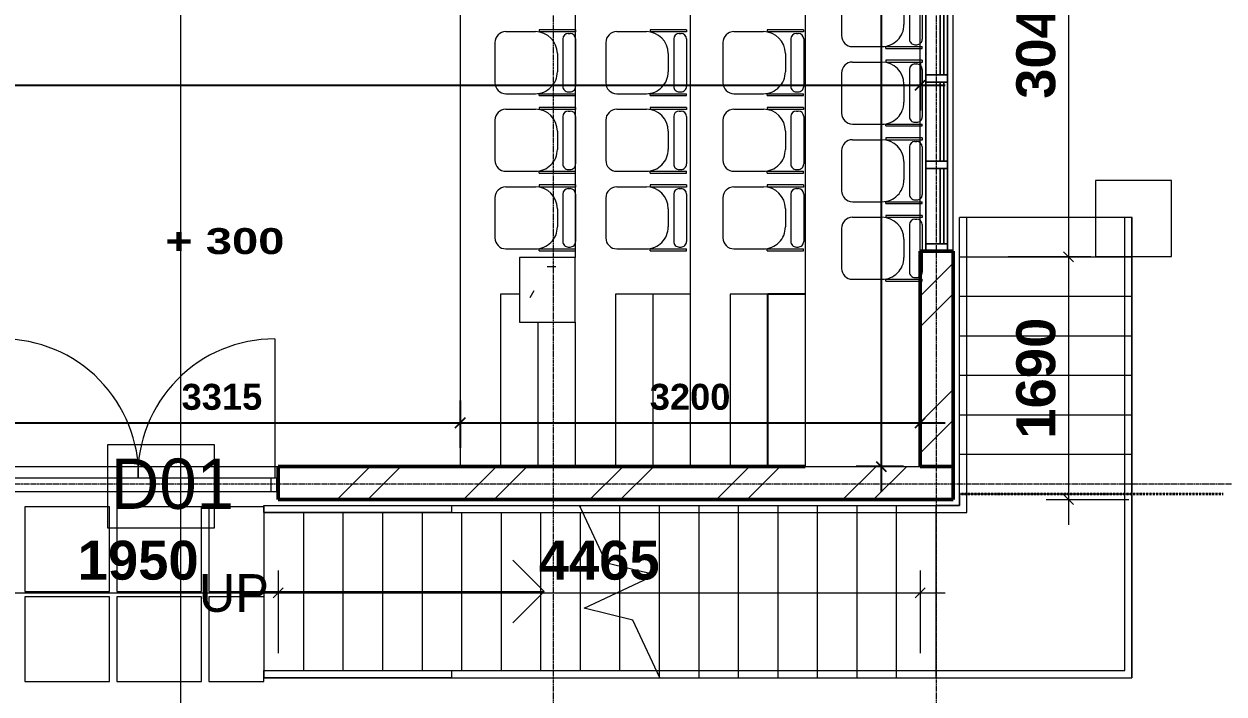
# Model space of a CAD drawing. Header units: inches. Extents: x 22 to 382261, y 22 to 371281.
# Drawn here: x 146299 to 154649, y 241722 to 246385 of the extents above; entities that cross this region are included whole.
import ezdxf

# ---------------------------------------------------------------- set-up
doc = ezdxf.new("R2010")
doc.units = ezdxf.units.IN
doc.header["$MEASUREMENT"] = 0
for name, pattern in [('Grid Line 1_2_', [22.225, 12.7, -3.175, 3.175, -3.175]), ('Overhead', [3.96875, 2.38125, -1.5875]), ('Overhead 1_16_', [2.579687, 1.5875, -0.992188])]:
    doc.linetypes.add(name, pattern=pattern)
for name, color, linetype, lineweight in [('A-ANNO-DIMS', 211, 'Continuous', 9), ('A-COLS', 52, 'Continuous', 9), ('A-DETL-GENF', 92, 'Continuous', 9), ('A-DOOR', 31, 'Continuous', 9), ('A-DOOR-IDEN', 31, 'Continuous', 9), ('A-FLOR', 192, 'Continuous', 9), ('A-FLOR-HRAL', 11, 'Continuous', 9), ('A-FLOR-OVHD', 1, 'Overhead 1_16_', 9), ('A-GLAZ-CURT', 52, 'Continuous', 9), ('A-GLAZ-CWMG', 51, 'Continuous', 9), ('A-WALL-PATT', 111, 'Continuous', 9), ('G-ANNO-DIMS', 111, 'Continuous', 9), ('G-ANNO-SYMB', 111, 'Continuous', 9), ('I-FURN', 30, 'Continuous', 9), ('I-WALL', 2, 'Continuous', 9), ('Q-CASE', 31, 'Continuous', 9), ('S-GRID', 1, 'Continuous', 9), ('S-STRS', 31, 'Continuous', 9), ('S-STRS-ANNO', 31, 'Continuous', 9), ('S-STRS-IDEN', 31, 'Continuous', 9), ('S-STRS-MBND', 31, 'Overhead', 9)]:
    doc.layers.add(name, color=color, linetype=linetype, lineweight=lineweight)
doc.styles.add('Arial_B_1', font='arialbd.ttf', dxfattribs={"height": 180.555556})
doc.styles.add('Arial_B_2', font='arialbd.ttf', dxfattribs={"height": 270.833333})
doc.styles.add('Arial_B_3', font='arialbd.ttf', dxfattribs={"width": 1.3, "height": 180.555556})
doc.styles.add('Century Gothic', font='GOTHIC.TTF', dxfattribs={"height": 255})
doc.styles.add('Tw Cen MT Condensed', font='TCCM____.TTF', dxfattribs={"height": 1.35})
doc.dimstyles.new('1', dxfattribs={"dimscale": 304.8, "dimtxt": 178.545395, "dimasz": 0.227865, "dimexe": 0.574147, "dimexo": 0.0625, "dimgap": 0.287073, "dimtad": 1, "dimdec": 0, "dimzin": 0, "dimdsep": 46, "dimtxsty": 'Arial_B_1', "dimblk1": 'OBLIQUE', "dimblk2": 'OBLIQUE', "dimsah": 1, "dimcen": 0.09, "dimdle": 0.574147, "dimazin": 0, "dimtfac": 1, "dimtdec": 4, "dimtix": 1, "dimtmove": 0, "dimatfit": 3, "dimfxl": 0.574147, "dimfxlon": 1, "dimtvp": 1, "dimtolj": 1, "dimtzin": 0, "dimarcsym": 2})
doc.dimstyles.new('2_2', dxfattribs={"dimscale": 304.8, "dimtxt": 267.818092, "dimasz": 0.227865, "dimexe": 1.377953, "dimexo": 0.0625, "dimgap": 0.287073, "dimtad": 1, "dimdec": 0, "dimzin": 0, "dimdsep": 46, "dimtxsty": 'Arial_B_2', "dimblk1": 'OBLIQUE', "dimblk2": 'OBLIQUE', "dimsah": 1, "dimcen": 0.09, "dimdle": 0.574147, "dimazin": 0, "dimtfac": 1, "dimtdec": 4, "dimtix": 1, "dimtmove": 0, "dimatfit": 3, "dimfxl": 0.574147, "dimfxlon": 1, "dimtvp": 1, "dimtolj": 1, "dimtzin": 0, "dimlwd": 18, "dimlwe": 18, "dimarcsym": 2})
pattern_1 = [(45, (133937.6, 247897.3), (-440.033, 440.033), []), (45, (133937.6, 248564), (-440.033, 440.033), [])]

# ---------------------------------------------------------------- blocks, each defined once
blk = doc.blocks.new('Doors_Door-sets_JELD-WEN_Interior_HP_FS12_FCore_Glass10_Double_1_0 - entrance 1200 2-893180-01-Ground floor DIMENSION PLAN')
at = {"layer": 'A-DETL-GENF'}
for p, q in [((-950.8, 1003.8), (-950.8, 34)), ((950.8, 1003.8), (950.8, 34)), ((-923, 34), (-965, 34)), ((-965, 34), (-965, -58)), ((923, 34), (-923, 34)), ((-923, -58), (-923, 34)), ((923, 34), (923, -58)), ((965, 34), (923, 34)), ((965, -58), (965, 34)), ((-965, -58), (-923, -58)), ((-923, -58), (923, -58)), ((923, -58), (965, -58))]:
    blk.add_line(p, q, dxfattribs=at)
for centre, start, end in [((-950.3, 50.5), 359.00826, 90.03005), ((950.3, 50.5), 89.96995, 180.99174)]:
    blk.add_arc(centre, 953.3, start, end, dxfattribs=at)
at = {"layer": 'A-DOOR'}
for p, q in [((-965, 34), (-975, 34)), ((-975, 34), (-975, -58)), ((975, 34), (965, 34)), ((975, -58), (975, 34)), ((-975, -58), (-965, -58)), ((965, -58), (975, -58))]:
    blk.add_line(p, q, dxfattribs=at)
blk = doc.blocks.new('System Panel - Glazed-442046-01-Ground floor DIMENSION PLAN')
at = {"layer": 'A-GLAZ-CURT'}
for p, q in [((-275, 49.5), (275, 49.5)), ((275, 49.5), (-275, 49.5)), ((-275, 24.5), (-275, 49.5)), ((-275, 49.5), (-275, 24.5)), ((-275, 24.5), (275, 24.5)), ((275, 24.5), (-275, 24.5)), ((275, 49.5), (275, 24.5)), ((275, 49.5), (275, 24.5))]:
    blk.add_line(p, q, dxfattribs=at)
blk = doc.blocks.new('System Panel - Glazed-442035-01-Ground floor DIMENSION PLAN')
at = {"layer": 'A-GLAZ-CURT'}
for p, q in [((-262.5, 49.5), (262.5, 49.5)), ((262.5, 49.5), (-262.5, 49.5)), ((-262.5, 24.5), (-262.5, 49.5)), ((-262.5, 49.5), (-262.5, 24.5)), ((-262.5, 24.5), (262.5, 24.5)), ((262.5, 24.5), (-262.5, 24.5)), ((262.5, 49.5), (262.5, 24.5)), ((262.5, 49.5), (262.5, 24.5))]:
    blk.add_line(p, q, dxfattribs=at)
blk = doc.blocks.new('System Panel - Glazed-V7-01-Ground floor DIMENSION PLAN')
at = {"layer": 'A-GLAZ-CURT'}
for p, q in [((-275, 49.5), (275, 49.5)), ((275, 49.5), (-275, 49.5)), ((-275, 24.5), (-275, 49.5)), ((-275, 49.5), (-275, 24.5)), ((-275, 24.5), (275, 24.5)), ((275, 24.5), (-275, 24.5)), ((275, 49.5), (275, 24.5)), ((275, 49.5), (275, 24.5))]:
    blk.add_line(p, q, dxfattribs=at)
blk = doc.blocks.new('System Panel - Glazed-V6-01-Ground floor DIMENSION PLAN')
at = {"layer": 'A-GLAZ-CURT'}
for p, q in [((-262.5, 49.5), (262.5, 49.5)), ((262.5, 49.5), (-262.5, 49.5)), ((-262.5, 24.5), (-262.5, 49.5)), ((-262.5, 49.5), (-262.5, 24.5)), ((-262.5, 24.5), (262.5, 24.5)), ((262.5, 24.5), (-262.5, 24.5)), ((262.5, 49.5), (262.5, 24.5)), ((262.5, 49.5), (262.5, 24.5))]:
    blk.add_line(p, q, dxfattribs=at)
blk = doc.blocks.new('Rectangular Mullion - 50 x 150mm-440584-01-Ground floor DIMENSION PLAN')
at = {"layer": 'A-GLAZ-CWMG'}
for p, q in [((18636.2, -2516.8), (18786.2, -2516.8)), ((18786.2, -2516.8), (18636.2, -2516.8)), ((18636.2, -3041.8), (18636.2, -2516.8)), ((18636.2, -2516.8), (18636.2, -3041.8)), ((18786.2, -2516.8), (18786.2, -3041.8)), ((18786.2, -2516.8), (18786.2, -3041.8)), ((18636.2, -3041.8), (18786.2, -3041.8)), ((18786.2, -3041.8), (18636.2, -3041.8))]:
    blk.add_line(p, q, dxfattribs=at)
blk = doc.blocks.new('Rectangular Mullion - 50 x 150mm-442039-01-Ground floor DIMENSION PLAN')
at = {"layer": 'A-GLAZ-CWMG'}
for p, q in [((0, 75), (-50, 75)), ((-50, 75), (-50, -24.5)), ((0, -75), (0, 75)), ((-50, -24.5), (-50, -49.5)), ((-50, -49.5), (-50, -75)), ((-50, -75), (0, -75))]:
    blk.add_line(p, q, dxfattribs=at)
blk = doc.blocks.new('Rectangular Mullion - 50 x 150mm-V9-01-Ground floor DIMENSION PLAN')
at = {"layer": 'A-GLAZ-CWMG'}
for p, q in [((25, 75), (-25, 75)), ((-25, 75), (-25, -24.5)), ((25, -24.5), (25, 75)), ((-25, -24.5), (-25, -49.5)), ((-25, -49.5), (-25, -75)), ((-25, -75), (25, -75)), ((25, -49.5), (25, -24.5)), ((25, -75), (25, -49.5))]:
    blk.add_line(p, q, dxfattribs=at)
blk = doc.blocks.new('Rectangular Mullion - 50 x 150mm-V10-01-Ground floor DIMENSION PLAN')
at = {"layer": 'A-GLAZ-CWMG'}
for p, q in [((25, 75), (-25, 75)), ((-25, 75), (-25, -24.5)), ((25, -24.5), (25, 75)), ((-25, -24.5), (-25, -49.5)), ((-25, -49.5), (-25, -75)), ((-25, -75), (25, -75)), ((25, -49.5), (25, -24.5)), ((25, -75), (25, -49.5))]:
    blk.add_line(p, q, dxfattribs=at)
blk = doc.blocks.new('Rectangular Mullion - 50 x 150mm-441106-01-Ground floor DIMENSION PLAN')
at = {"layer": 'A-GLAZ-CWMG'}
for p, q in [((18636.2, -716.8), (18735.7, -716.8)), ((18735.7, -716.8), (18636.2, -716.8)), ((18636.2, -1266.8), (18636.2, -716.8)), ((18636.2, -716.8), (18636.2, -1266.8)), ((18735.7, -716.8), (18760.7, -716.8)), ((18760.7, -716.8), (18735.7, -716.8)), ((18760.7, -716.8), (18786.2, -716.8)), ((18786.2, -716.8), (18760.7, -716.8)), ((18786.2, -716.8), (18786.2, -1266.8)), ((18786.2, -716.8), (18786.2, -1266.8)), ((18636.2, -1266.8), (18735.7, -1266.8)), ((18735.7, -1266.8), (18636.2, -1266.8)), ((18735.7, -1266.8), (18760.7, -1266.8)), ((18760.7, -1266.8), (18735.7, -1266.8)), ((18760.7, -1266.8), (18786.2, -1266.8)), ((18786.2, -1266.8), (18760.7, -1266.8))]:
    blk.add_line(p, q, dxfattribs=at)
blk = doc.blocks.new('Rectangular Mullion - 50 x 150mm-V11-01-Ground floor DIMENSION PLAN')
at = {"layer": 'A-GLAZ-CWMG'}
for p, q in [((18636.2, -2516.8), (18735.7, -2516.8)), ((18735.7, -2516.8), (18636.2, -2516.8)), ((18636.2, -3041.8), (18636.2, -2516.8)), ((18636.2, -2516.8), (18636.2, -3041.8)), ((18735.7, -2516.8), (18760.7, -2516.8)), ((18760.7, -2516.8), (18735.7, -2516.8)), ((18760.7, -2516.8), (18786.2, -2516.8)), ((18786.2, -2516.8), (18760.7, -2516.8)), ((18786.2, -2516.8), (18786.2, -3041.8)), ((18786.2, -2516.8), (18786.2, -3041.8)), ((18636.2, -3041.8), (18735.7, -3041.8)), ((18735.7, -3041.8), (18636.2, -3041.8)), ((18735.7, -3041.8), (18760.7, -3041.8)), ((18760.7, -3041.8), (18735.7, -3041.8)), ((18760.7, -3041.8), (18786.2, -3041.8)), ((18786.2, -3041.8), (18760.7, -3041.8))]:
    blk.add_line(p, q, dxfattribs=at)
blk = doc.blocks.new('Rectangular Mullion - 50 x 150mm-441107-01-Ground floor DIMENSION PLAN')
at = {"layer": 'A-GLAZ-CWMG'}
for p, q in [((18636.2, -716.8), (18735.7, -716.8)), ((18735.7, -716.8), (18636.2, -716.8)), ((18636.2, -716.8), (18636.2, -1266.8)), ((18636.2, -1266.8), (18636.2, -716.8)), ((18735.7, -716.8), (18760.7, -716.8)), ((18760.7, -716.8), (18735.7, -716.8)), ((18760.7, -716.8), (18786.2, -716.8)), ((18786.2, -716.8), (18760.7, -716.8)), ((18786.2, -1266.8), (18786.2, -716.8)), ((18786.2, -1266.8), (18786.2, -716.8)), ((18636.2, -1266.8), (18735.7, -1266.8)), ((18735.7, -1266.8), (18636.2, -1266.8)), ((18735.7, -1266.8), (18760.7, -1266.8)), ((18760.7, -1266.8), (18735.7, -1266.8)), ((18760.7, -1266.8), (18786.2, -1266.8)), ((18786.2, -1266.8), (18760.7, -1266.8))]:
    blk.add_line(p, q, dxfattribs=at)
blk = doc.blocks.new('Rectangular Mullion - 50 x 150mm-V12-01-Ground floor DIMENSION PLAN')
at = {"layer": 'A-GLAZ-CWMG'}
for p, q in [((18636.2, -2516.8), (18735.7, -2516.8)), ((18735.7, -2516.8), (18636.2, -2516.8)), ((18636.2, -2516.8), (18636.2, -3041.8)), ((18636.2, -3041.8), (18636.2, -2516.8)), ((18735.7, -2516.8), (18760.7, -2516.8)), ((18760.7, -2516.8), (18735.7, -2516.8)), ((18760.7, -2516.8), (18786.2, -2516.8)), ((18786.2, -2516.8), (18760.7, -2516.8)), ((18786.2, -3041.8), (18786.2, -2516.8)), ((18786.2, -3041.8), (18786.2, -2516.8)), ((18636.2, -3041.8), (18735.7, -3041.8)), ((18735.7, -3041.8), (18636.2, -3041.8)), ((18735.7, -3041.8), (18760.7, -3041.8)), ((18760.7, -3041.8), (18735.7, -3041.8)), ((18760.7, -3041.8), (18786.2, -3041.8)), ((18786.2, -3041.8), (18760.7, -3041.8))]:
    blk.add_line(p, q, dxfattribs=at)
blk = doc.blocks.new('Rectangular Mullion - 50 x 150mm-442058-01-Ground floor DIMENSION PLAN')
at = {"layer": 'A-GLAZ-CWMG'}
for p, q in [((-50, -75), (-50, 75)), ((-50, 75), (0, 75)), ((0, 75), (0, -75)), ((0, -75), (-50, -75))]:
    blk.add_line(p, q, dxfattribs=at)
blk = doc.blocks.new('Rectangular Mullion - 50 x 150mm-441108-01-Ground floor DIMENSION PLAN')
at = {"layer": 'A-GLAZ-CWMG'}
for p, q in [((18636.2, -716.8), (18786.2, -716.8)), ((18786.2, -716.8), (18636.2, -716.8)), ((18636.2, -1266.8), (18636.2, -716.8)), ((18636.2, -716.8), (18636.2, -1266.8)), ((18786.2, -716.8), (18786.2, -1266.8)), ((18786.2, -716.8), (18786.2, -1266.8)), ((18636.2, -1266.8), (18786.2, -1266.8)), ((18786.2, -1266.8), (18636.2, -1266.8))]:
    blk.add_line(p, q, dxfattribs=at)
blk = doc.blocks.new('Rectangular Mullion - 50 x 150mm-442052-01-Ground floor DIMENSION PLAN')
at = {"layer": 'A-GLAZ-CWMG'}
for p, q in [((-25, -75), (-25, 75)), ((-25, 75), (25, 75)), ((25, 75), (25, -75)), ((25, -75), (-25, -75))]:
    blk.add_line(p, q, dxfattribs=at)
blk = doc.blocks.new('Chair - Auditorium_0001 - Copy - Chair - Auditorium_0001 - Copy-940491-01-Ground floor DIMENSION PLAN')
at = {"layer": 'I-FURN'}
for p, q in [((-67.9, 64.1), (-53, 64.1)), ((-67.9, 64.1), (-67.9, -189.9)), ((-53, 64.1), (-53, -189.9)), ((-42.5, 13.2), (-42.5, 26.2)), ((-4.4, 64.3), (179.5, 64.3)), ((179.5, 64.3), (325.8, 64.3)), ((363.9, 13.2), (363.9, 26.2)), ((389.3, 64.1), (376.6, 64.1)), ((376.6, 49), (376.6, 64.1)), ((376.6, -189.9), (376.6, 49)), ((389.3, 49), (389.3, 64.1)), ((389.3, -189.9), (389.3, 49)), ((-4.4, -24.9), (325.8, -24.9)), ((97.2, -62.9), (224.2, -62.9)), ((-67.9, -189.9), (-53, -189.9)), ((-55.2, -421.3), (-55.2, -215.3)), ((389.3, -189.9), (376.6, -189.9)), ((376.6, -421.3), (376.6, -215.3)), ((21, -497.5), (300.4, -497.5))]:
    blk.add_line(p, q, dxfattribs=at)
for centre, radius, start, end in [((-4.4, 26.2), 38.1, 90, 180), ((-4.4, 13.2), 38.1, 180, 270), ((325.8, 26.2), 38.1, 37.96253, 90), ((325.8, 13.2), 38.1, 270, 0), ((325.8, 26.2), 38.1, 360, 37.96253), ((97.2, -215.3), 152.4, 90, 180), ((224.2, -215.3), 152.4, 360, 90), ((21, -421.3), 76.2, 180, 270), ((300.4, -421.3), 76.2, 270, 0)]:
    blk.add_arc(centre, radius, start, end, dxfattribs=at)
blk = doc.blocks.new('Chair - Auditorium_0001 - Copy - Chair - Auditorium_0001 - Copy-V22-01-Ground floor DIMENSION PLAN')
at = {"layer": 'I-FURN'}
for p, q in [((-67.9, 64.1), (-53, 64.1)), ((-67.9, 64.1), (-67.9, -189.9)), ((-53, 64.1), (-53, -189.9)), ((-42.5, 13.2), (-42.5, 26.2)), ((-4.4, 64.3), (325.8, 64.3)), ((363.9, 13.2), (363.9, 26.2)), ((389.3, 64.1), (376.6, 64.1)), ((376.6, -189.9), (376.6, 64.1)), ((389.3, -189.9), (389.3, 64.1)), ((-4.4, -24.9), (325.8, -24.9)), ((97.2, -62.9), (224.2, -62.9)), ((-67.9, -189.9), (-53, -189.9)), ((-55.2, -421.3), (-55.2, -215.3)), ((389.3, -189.9), (376.6, -189.9)), ((376.6, -421.3), (376.6, -215.3)), ((21, -497.5), (300.4, -497.5))]:
    blk.add_line(p, q, dxfattribs=at)
for centre, radius, start, end in [((-4.4, 26.2), 38.1, 90, 180), ((-4.4, 13.2), 38.1, 180, 270), ((325.8, 26.2), 38.1, 360, 90), ((325.8, 13.2), 38.1, 270, 0), ((97.2, -215.3), 152.4, 90, 180), ((224.2, -215.3), 152.4, 360, 90), ((21, -421.3), 76.2, 180, 270), ((300.4, -421.3), 76.2, 270, 0)]:
    blk.add_arc(centre, radius, start, end, dxfattribs=at)
blk = doc.blocks.new('Casework 24 - Casework 23-690569-01-Ground floor DIMENSION PLAN')
at = {"layer": 'Q-CASE', "lineweight": 18}
for p, q in [((20346.2, -2600.7), (19816.2, -2600.7)), ((19816.2, -2600.7), (19816.2, -3130.7)), ((20346.2, -3130.7), (20346.2, -2600.7)), ((19816.2, -3130.7), (20346.2, -3130.7))]:
    blk.add_line(p, q, dxfattribs=at)
blk = doc.blocks.new('Top Rail Type - Top Rail_Internal_-909775-01-Ground floor DIMENSION PLAN')
at = {"layer": 'A-FLOR-HRAL'}
for p, q in [((14031.2, -6061.4), (14031.2, -6011.4)), ((14031.2, -6011.4), (15336.7, -6011.4)), ((15336.7, -6011.4), (15336.7, -6061.4)), ((15336.7, -6061.4), (14031.2, -6061.4))]:
    blk.add_line(p, q, dxfattribs=at)
blk = doc.blocks.new('Top Rail Type - Top Rail_Internal_-V164-01-Ground floor DIMENSION PLAN')
at = {"layer": 'A-FLOR-HRAL', "linetype": 'Overhead'}
for p, q in [((20020.8, -2856.8), (20070.8, -2856.8)), ((20020.8, -5056.8), (20020.8, -2856.8)), ((20070.8, -5056.8), (20070.8, -2856.8)), ((20020.8, -6011.4), (20020.8, -5056.8)), ((20070.8, -6061.4), (20070.8, -5056.8)), ((16762.5, -6011.4), (18706.2, -6011.4)), ((18706.2, -6011.4), (20020.8, -6011.4)), ((16785.8, -6061.4), (18706.2, -6061.4)), ((18706.2, -6061.4), (20070.8, -6061.4))]:
    blk.add_line(p, q, dxfattribs=at)
at = {"layer": 'A-FLOR-HRAL'}
for p, q in [((14031.2, -6011.4), (14031.2, -6061.4)), ((14031.2, -6011.4), (16762.5, -6011.4)), ((16785.8, -6061.4), (16762.5, -6011.4)), ((14031.2, -6061.4), (16785.8, -6061.4))]:
    blk.add_line(p, q, dxfattribs=at)
blk = doc.blocks.new('Top Rail Type - Top Rail_Internal_-909790-01-Ground floor DIMENSION PLAN')
at = {"layer": 'A-FLOR-HRAL'}
for p, q in [((14031.2, -4912.2), (14031.2, -4862.2)), ((14031.2, -4862.2), (15336.7, -4862.2)), ((15336.7, -4912.2), (14031.2, -4912.2)), ((15336.7, -4862.2), (15336.7, -4912.2))]:
    blk.add_line(p, q, dxfattribs=at)
blk = doc.blocks.new('Top Rail Type - Top Rail_Internal_-V165-01-Ground floor DIMENSION PLAN')
at = {"layer": 'A-FLOR-HRAL', "linetype": 'Overhead'}
for p, q in [((18871.6, -2856.8), (18921.6, -2856.8)), ((18871.6, -4781.8), (18871.6, -2856.8)), ((18921.6, -4781.8), (18921.6, -2856.8)), ((18871.6, -4862.2), (18871.6, -4781.8)), ((18921.6, -4912.2), (18921.6, -4781.8)), ((16226.6, -4862.2), (18706.2, -4862.2)), ((16249.9, -4912.2), (18706.2, -4912.2)), ((18706.2, -4862.2), (18871.6, -4862.2)), ((18706.2, -4912.2), (18921.6, -4912.2))]:
    blk.add_line(p, q, dxfattribs=at)
at = {"layer": 'A-FLOR-HRAL'}
for p, q in [((14031.2, -4862.2), (14031.2, -4912.2)), ((14031.2, -4862.2), (16226.6, -4862.2)), ((14031.2, -4912.2), (16249.9, -4912.2)), ((16249.9, -4912.2), (16226.6, -4862.2))]:
    blk.add_line(p, q, dxfattribs=at)
blk = doc.blocks.new('_Oblique')
at = {"color": 0, "linetype": 'ByBlock', "lineweight": -2}
blk.add_line((-0.5, -0.5), (0.5, 0.5), dxfattribs=at)
blk = doc.blocks.new('*D4530')
at = {"layer": 'A-ANNO-DIMS', "color": 0, "lineweight": 18, "transparency": 16777216}
for p, q in [((153566.6, 247980.5), (153566.6, 244590.5)), ((153410.7, 247805.5), (153986.6, 247805.5)), ((153722.6, 244765.5), (153146.6, 244765.5))]:
    blk.add_line(p, q, dxfattribs=at)
at = {"layer": 'Defpoints', "color": 0, "transparency": 16777216}
for p in [(153391.6, 247805.5), (153566.6, 244765.5), (153741.6, 244765.5)]:
    blk.add_point(p, dxfattribs=at)
at = {"layer": 'A-ANNO-DIMS', "color": 0, "lineweight": 18, "transparency": 16777216, "xscale": 69.45312499999999, "yscale": 69.45312499999999, "zscale": 69.45312499999999}
for p, rotation in [((153566.6, 247805.5), 90), ((153566.6, 244765.5), 270)]:
    blk.add_blockref('_Oblique', p, dxfattribs=dict(at, rotation=rotation))
at = {"layer": 'A-ANNO-DIMS', "color": 0, "lineweight": 18, "transparency": 16777216, "insert": (153340.9, 246285.5), "char_height": 270.83, "width": 979.449, "attachment_point": 5, "rotation": 90, "style": 'Arial_B_2'}
blk.add_mtext('\\A1;3040', dxfattribs=at)
blk = doc.blocks.new('*D4531')
at = {"layer": 'A-ANNO-DIMS', "color": 0, "lineweight": 18, "transparency": 16777216}
for p, q in [((153566.6, 244940.5), (153566.6, 242900.5)), ((153722.6, 244765.5), (153146.6, 244765.5)), ((153410.7, 243075.5), (153986.6, 243075.5))]:
    blk.add_line(p, q, dxfattribs=at)
at = {"layer": 'Defpoints', "color": 0, "transparency": 16777216}
for p in [(153741.6, 244765.5), (153391.6, 243075.5), (153566.6, 243075.5)]:
    blk.add_point(p, dxfattribs=at)
at = {"layer": 'A-ANNO-DIMS', "color": 0, "lineweight": 18, "transparency": 16777216, "xscale": 69.45312499999999, "yscale": 69.45312499999999, "zscale": 69.45312499999999}
for p, rotation in [((153566.6, 244765.5), 90), ((153566.6, 243075.5), 270)]:
    blk.add_blockref('_Oblique', p, dxfattribs=dict(at, rotation=rotation))
at = {"layer": 'A-ANNO-DIMS', "color": 0, "lineweight": 18, "transparency": 16777216, "insert": (153340.8, 243920.5), "char_height": 270.83, "width": 979.449, "attachment_point": 5, "rotation": 90, "style": 'Arial_B_2'}
blk.add_mtext('\\A1;1690', dxfattribs=at)
blk = doc.blocks.new('*D4539')
at = {"layer": 'A-ANNO-DIMS', "color": 0, "lineweight": 18, "transparency": 16777216}
for p, q in [((146118.8, 242581.9), (146118.8, 242005.9)), ((148068.8, 242581.9), (148068.8, 242005.9)), ((145943.8, 242425.9), (148243.8, 242425.9))]:
    blk.add_line(p, q, dxfattribs=at)
at = {"layer": 'Defpoints', "color": 0, "transparency": 16777216}
for p in [(146118.8, 242600.9), (148068.8, 242600.9), (148068.8, 242425.9)]:
    blk.add_point(p, dxfattribs=at)
at = {"layer": 'A-ANNO-DIMS', "color": 0, "lineweight": 18, "transparency": 16777216, "xscale": 69.45312499999999, "yscale": 69.45312499999999, "zscale": 69.45312499999999, "rotation": 180}
blk.add_blockref('_Oblique', (146118.8, 242425.9), dxfattribs=at)
at = {"layer": 'A-ANNO-DIMS', "color": 0, "lineweight": 18, "transparency": 16777216, "xscale": 69.45312499999999, "yscale": 69.45312499999999, "zscale": 69.45312499999999}
blk.add_blockref('_Oblique', (148068.8, 242425.9), dxfattribs=at)
at = {"layer": 'A-ANNO-DIMS', "color": 0, "lineweight": 18, "transparency": 16777216, "insert": (147093.8, 242651.8), "char_height": 270.83, "width": 979.449, "attachment_point": 5, "style": 'Arial_B_2'}
blk.add_mtext('\\A1;1950', dxfattribs=at)
blk = doc.blocks.new('*D4540')
at = {"layer": 'A-ANNO-DIMS', "color": 0, "lineweight": 18, "transparency": 16777216}
for p, q in [((148068.8, 242581.9), (148068.8, 242005.9)), ((152533.8, 242581.9), (152533.8, 242005.9)), ((147893.8, 242425.9), (152708.8, 242425.9))]:
    blk.add_line(p, q, dxfattribs=at)
at = {"layer": 'Defpoints', "color": 0, "transparency": 16777216}
for p in [(148068.8, 242600.9), (152533.8, 242600.9), (152533.8, 242425.9)]:
    blk.add_point(p, dxfattribs=at)
at = {"layer": 'A-ANNO-DIMS', "color": 0, "lineweight": 18, "transparency": 16777216, "xscale": 69.45312499999999, "yscale": 69.45312499999999, "zscale": 69.45312499999999, "rotation": 180}
blk.add_blockref('_Oblique', (148068.8, 242425.9), dxfattribs=at)
at = {"layer": 'A-ANNO-DIMS', "color": 0, "lineweight": 18, "transparency": 16777216, "xscale": 69.45312499999999, "yscale": 69.45312499999999, "zscale": 69.45312499999999}
blk.add_blockref('_Oblique', (152533.8, 242425.9), dxfattribs=at)
at = {"layer": 'A-ANNO-DIMS', "color": 0, "lineweight": 18, "transparency": 16777216, "insert": (150301.3, 242651.7), "char_height": 270.83, "width": 979.449, "attachment_point": 5, "style": 'Arial_B_2'}
blk.add_mtext('\\A1;4465', dxfattribs=at)
blk = doc.blocks.new('*D4550')
at = {"layer": 'A-ANNO-DIMS', "color": 0, "lineweight": -2, "transparency": 16777216}
for p, q in [((135618.8, 246114.6), (135618.8, 245783.7)), ((152533.8, 246114.6), (152533.8, 245783.7)), ((135443.8, 245958.7), (152708.8, 245958.7))]:
    blk.add_line(p, q, dxfattribs=at)
at = {"layer": 'Defpoints', "color": 0, "transparency": 16777216}
for p in [(135618.8, 246133.7), (152533.8, 246133.7), (152533.8, 245958.7)]:
    blk.add_point(p, dxfattribs=at)
at = {"layer": 'A-ANNO-DIMS', "color": 0, "lineweight": -2, "transparency": 16777216, "xscale": 69.45312499999999, "yscale": 69.45312499999999, "zscale": 69.45312499999999, "rotation": 180}
blk.add_blockref('_Oblique', (135618.8, 245958.7), dxfattribs=at)
at = {"layer": 'A-ANNO-DIMS', "color": 0, "lineweight": -2, "transparency": 16777216, "xscale": 69.45312499999999, "yscale": 69.45312499999999, "zscale": 69.45312499999999}
blk.add_blockref('_Oblique', (152533.8, 245958.7), dxfattribs=at)
at = {"layer": 'A-ANNO-DIMS', "color": 0, "transparency": 16777216, "insert": (144076.3, 246138.4), "char_height": 180.56, "width": 816.208, "attachment_point": 5, "style": 'Arial_B_1'}
blk.add_mtext('\\A1;16915', dxfattribs=at)
blk = doc.blocks.new('*D4596')
at = {"layer": 'A-ANNO-DIMS', "color": 0, "lineweight": -2, "transparency": 16777216}
for p, q in [((146018.8, 243765.7), (146018.8, 243434.7)), ((149333.8, 243765.7), (149333.8, 243434.7)), ((145843.8, 243609.7), (149508.8, 243609.7))]:
    blk.add_line(p, q, dxfattribs=at)
at = {"layer": 'Defpoints', "color": 0, "transparency": 16777216}
for p in [(146018.8, 243784.7), (149333.8, 243784.7), (149333.8, 243609.7)]:
    blk.add_point(p, dxfattribs=at)
at = {"layer": 'A-ANNO-DIMS', "color": 0, "lineweight": -2, "transparency": 16777216, "xscale": 69.45312499999999, "yscale": 69.45312499999999, "zscale": 69.45312499999999, "rotation": 180}
blk.add_blockref('_Oblique', (146018.8, 243609.7), dxfattribs=at)
at = {"layer": 'A-ANNO-DIMS', "color": 0, "lineweight": -2, "transparency": 16777216, "xscale": 69.45312499999999, "yscale": 69.45312499999999, "zscale": 69.45312499999999}
blk.add_blockref('_Oblique', (149333.8, 243609.7), dxfattribs=at)
at = {"layer": 'A-ANNO-DIMS', "color": 0, "transparency": 16777216, "insert": (147676.3, 243789.4), "char_height": 180.56, "width": 652.966, "attachment_point": 5, "style": 'Arial_B_1'}
blk.add_mtext('\\A1;3315', dxfattribs=at)
blk = doc.blocks.new('*D4597')
at = {"layer": 'A-ANNO-DIMS', "color": 0, "lineweight": -2, "transparency": 16777216}
for p, q in [((149333.8, 243765.7), (149333.8, 243434.7)), ((152533.8, 243765.7), (152533.8, 243434.7)), ((149158.8, 243609.7), (152708.8, 243609.7))]:
    blk.add_line(p, q, dxfattribs=at)
at = {"layer": 'Defpoints', "color": 0, "transparency": 16777216}
for p in [(149333.8, 243784.7), (152533.8, 243784.7), (152533.8, 243609.7)]:
    blk.add_point(p, dxfattribs=at)
at = {"layer": 'A-ANNO-DIMS', "color": 0, "lineweight": -2, "transparency": 16777216, "xscale": 69.45312499999999, "yscale": 69.45312499999999, "zscale": 69.45312499999999, "rotation": 180}
blk.add_blockref('_Oblique', (149333.8, 243609.7), dxfattribs=at)
at = {"layer": 'A-ANNO-DIMS', "color": 0, "lineweight": -2, "transparency": 16777216, "xscale": 69.45312499999999, "yscale": 69.45312499999999, "zscale": 69.45312499999999}
blk.add_blockref('_Oblique', (152533.8, 243609.7), dxfattribs=at)
at = {"layer": 'A-ANNO-DIMS', "color": 0, "transparency": 16777216, "insert": (150933.8, 243789.4), "char_height": 180.56, "width": 652.966, "attachment_point": 5, "style": 'Arial_B_1'}
blk.add_mtext('\\A1;3200', dxfattribs=at)
blk = doc.blocks.new('M_Door Tag1 - M_Door Tag 2-910938-01-Ground floor DIMENSION PLAN')
at = {"layer": 'A-DOOR-IDEN'}
for p, q in [((-1.206, 1.536), (3.019, 1.536)), ((-1.206, -1.791), (-1.206, 1.536)), ((3.019, 1.536), (3.019, -1.791)), ((3.019, -1.791), (-1.206, -1.791))]:
    blk.add_line(p, q, dxfattribs=at)
blk = doc.blocks.new('*D4649')
at = {"layer": 'A-ANNO-DIMS', "color": 0, "lineweight": -2, "transparency": 16777216}
for p, q in [((152263.5, 256525.5), (152263.5, 243130.5)), ((152419.5, 256350.5), (152088.5, 256350.5)), ((152419.5, 243305.5), (152088.5, 243305.5))]:
    blk.add_line(p, q, dxfattribs=at)
at = {"layer": 'Defpoints', "color": 0, "transparency": 16777216}
for p in [(152438.5, 256350.5), (152263.5, 243305.5), (152438.5, 243305.5)]:
    blk.add_point(p, dxfattribs=at)
at = {"layer": 'A-ANNO-DIMS', "color": 0, "lineweight": -2, "transparency": 16777216, "xscale": 69.45312499999999, "yscale": 69.45312499999999, "zscale": 69.45312499999999}
for p, rotation in [((152263.5, 256350.5), 90), ((152263.5, 243305.5), 270)]:
    blk.add_blockref('_Oblique', p, dxfattribs=dict(at, rotation=rotation))
at = {"layer": 'A-ANNO-DIMS', "color": 0, "transparency": 16777216, "insert": (152083.8, 249828), "char_height": 180.56, "width": 816.208, "attachment_point": 5, "rotation": 90, "style": 'Arial_B_1'}
blk.add_mtext('\\A1;13045', dxfattribs=at)

msp = doc.modelspace()

# ---------------------------------------------------------------- hatches: boundary and pattern name
at = {"layer": 'A-COLS'}
h = msp.add_hatch(dxfattribs=at)
h.set_pattern_fill('FP_12', color=256, style=0, pattern_type=2)
h.set_pattern_definition([(0, (133937.62, 247897.27), (1422.4, 355.6), [58.674, -1008.126, 58.674, -1008.126, -5689.6]), (0, (133937.62, 247897.27), (1422.4, 355.6), [-2133.6, 58.674, -2074.926, 58.674, -1008.126, -2489.2]), (0, (133937.62, 247897.27), (1422.4, 355.6), [-5334, 58.674, -652.526, 58.674, -1719.326]), (120, (134471.02, 248075.07), (-1019.159, 1054.0345), [58.674, -1008.126, 58.674, -1008.126, -5689.6]), (120, (134471.02, 248075.07), (-1019.159, 1054.0345), [-2133.6, 58.674, -2074.926, 58.674, -1008.126, -2489.2]), (120, (134471.02, 248075.07), (-1019.159, 1054.0345), [-5334, 58.674, -652.526, 58.674, -1719.326]), (240, (134648.82, 248786.27), (-403.241, -1409.6345), [58.674, -1008.126, 58.674, -1008.126, -5689.6]), (240, (134648.82, 248786.27), (-403.241, -1409.6345), [-2133.6, 58.674, -2074.926, 58.674, -1008.126, -2489.2]), (240, (134648.82, 248786.27), (-403.241, -1409.6345), [-5334, 58.674, -652.526, 58.674, -1719.326])])
h.paths.add_polyline_path([(149746.3, 244310.5), (150133.8, 244310.5), (150133.8, 244760.5), (149746.3, 244760.5)])
at = {"layer": 'A-WALL-PATT'}
h = msp.add_hatch(dxfattribs=at)
h.set_pattern_fill('FP_1', color=256, style=0, pattern_type=2)
h.set_pattern_definition(pattern_1)
h.paths.add_polyline_path([(152533.8, 243305.5), (152763.8, 243305.5), (152763.8, 244805.5), (152533.8, 244805.5)])
h.paths.add_polyline_path([(152533.8, 247805.5), (152763.8, 247805.5), (152763.8, 251855.5), (152533.8, 251855.5), (152533.8, 248416.8)])
h.paths.add_polyline_path([(152763.8, 254855.5), (152763.8, 256350.5), (152533.8, 256350.5), (152533.8, 254855.5)])
h = msp.add_hatch(dxfattribs=at)
h.set_pattern_fill('FP_1', color=256, style=0, pattern_type=2)
h.set_pattern_definition(pattern_1)
h.paths.add_polyline_path([(139862.7, 243075.5), (146118.8, 243075.5), (146118.8, 243305.5), (122518.8, 243305.5), (122518.8, 243075.5), (136167.8, 243075.5)])
h.paths.add_polyline_path([(152763.8, 243075.5), (152763.8, 243305.5), (148068.8, 243305.5), (148068.8, 243075.5), (152533.8, 243075.5)])

# ---------------------------------------------------------------- linework, layer by layer
at = {"layer": 'A-COLS', "lineweight": 18}
for p, q in [((149746.3, 244760.5), (149746.3, 244310.5)), ((150133.8, 244760.5), (149746.3, 244760.5)), ((150133.8, 244310.5), (150133.8, 244760.5)), ((149746.3, 244310.5), (150133.8, 244310.5))]:
    msp.add_line(p, q, dxfattribs=at)
at = {"layer": 'A-FLOR'}
for p, q in [((152533.8, 243305.5), (152533.8, 256580.5)), ((149333.8, 256350.5), (149333.8, 243305.5)), ((150933.8, 256350.5), (150933.8, 243305.5)), ((151733.8, 256350.5), (151733.8, 243305.5)), ((150133.8, 249605.5), (150133.8, 244760.5)), ((149746.3, 244505.5), (149613.8, 244505.5)), ((149613.8, 244505.5), (149613.8, 243305.5)), ((150933.8, 244505.5), (150413.8, 244505.5)), ((150413.8, 244505.5), (150413.8, 243305.5)), ((150673.8, 244505.5), (150673.8, 243305.5)), ((151473.8, 244505.5), (151213.8, 244505.5)), ((151213.8, 244505.5), (151213.8, 243305.5)), ((149873.8, 244310.5), (149873.8, 243305.5)), ((150133.8, 244310.5), (150133.8, 243305.5)), ((146118.8, 243305.5), (148068.8, 243305.5)), ((149333.8, 243305.5), (152533.8, 243305.5)), ((146894.9, 243025.5), (146304.9, 243025.5)), ((146304.9, 243025.5), (146304.9, 242435.5)), ((146894.9, 242435.5), (146894.9, 243025.5)), ((147534.9, 243025.5), (146944.9, 243025.5)), ((146944.9, 243025.5), (146944.9, 242435.5)), ((147534.9, 242435.5), (147534.9, 243025.5)), ((147968.8, 243025.5), (147584.9, 243025.5)), ((147584.9, 243025.5), (147584.9, 242435.5)), ((146304.9, 242435.5), (146894.9, 242435.5)), ((146894.9, 242398.3), (146304.9, 242398.3)), ((146304.9, 242398.3), (146304.9, 241808.3)), ((146894.9, 241808.3), (146894.9, 242398.3)), ((146944.9, 242435.5), (147534.9, 242435.5)), ((147534.9, 242398.3), (146944.9, 242398.3)), ((146944.9, 242398.3), (146944.9, 241808.3)), ((147534.9, 241808.3), (147534.9, 242398.3)), ((147584.9, 242435.5), (147968.8, 242435.5)), ((147968.8, 242398.3), (147584.9, 242398.3)), ((147584.9, 242398.3), (147584.9, 241808.3)), ((146304.9, 241808.3), (146894.9, 241808.3)), ((146944.9, 241808.3), (147534.9, 241808.3)), ((147584.9, 241808.3), (147968.8, 241808.3)), ((147968.8, 241808.3), (147968.8, 241835.5))]:
    msp.add_line(p, q, dxfattribs=at)
at = {"layer": 'A-FLOR', "lineweight": 25}
for p, q in [((151473.8, 243305.5), (151473.8, 244505.5)), ((151733.8, 244505.5), (151473.8, 244505.5)), ((151733.8, 243305.5), (151473.8, 243305.5))]:
    msp.add_line(p, q, dxfattribs=at)
at = {"layer": 'A-FLOR-OVHD', "lineweight": 35}
msp.add_line((152809.2, 243115.5), (154642.2, 243115.5), dxfattribs=at)
at = {"layer": 'I-WALL'}
msp.add_line((152763.8, 244805.5), (152763.8, 247805.5), dxfattribs=at)
at = {"layer": 'I-WALL', "lineweight": 50}
for p, q in [((152533.8, 244805.5), (152533.8, 243305.5)), ((152763.8, 244805.5), (152533.8, 244805.5)), ((152763.8, 244805.5), (152763.8, 243075.5)), ((148068.8, 243305.5), (151733.8, 243305.5)), ((148068.8, 243075.5), (148068.8, 243305.5)), ((152763.8, 243305.5), (152533.8, 243305.5)), ((148068.8, 243075.5), (152763.8, 243075.5))]:
    msp.add_line(p, q, dxfattribs=at)
at = {"layer": 'S-GRID', "linetype": 'Grid Line 1_2_'}
for p, q in [((149983.8, 238493.9), (149983.8, 262908)), ((152648.8, 238493.9), (152648.8, 262908)), ((120853.8, 243185.5), (159119.4, 243185.5))]:
    msp.add_line(p, q, dxfattribs=at)
at = {"layer": 'S-STRS'}
for p, q in [((147968.8, 243035.5), (148243.8, 243035.5)), ((147968.8, 242985.1), (147968.8, 241885.9)), ((148243.8, 243035.5), (148518.8, 243035.5)), ((148243.8, 242985.1), (148243.8, 241885.9)), ((148518.8, 243035.5), (148793.8, 243035.5)), ((148518.8, 242985.1), (148518.8, 241885.9)), ((148793.8, 243035.5), (149068.8, 243035.5)), ((148793.8, 242985.1), (148793.8, 241885.9)), ((149068.8, 243035.5), (149343.8, 243035.5)), ((149068.8, 242985.1), (149068.8, 241885.9)), ((149343.8, 243035.5), (149618.8, 243035.5)), ((149343.8, 242985.1), (149343.8, 241885.9)), ((149618.8, 243035.5), (149893.8, 243035.5)), ((149618.8, 242985.1), (149618.8, 241885.9)), ((149893.8, 243035.5), (150164, 243035.5)), ((149893.8, 242985.1), (149893.8, 241885.9)), ((150168.8, 242985.1), (150168.8, 241885.9)), ((150443.8, 242611.2), (150443.8, 242435.5)), ((150443.8, 242259.7), (150443.8, 241885.9)), ((147968.8, 241835.5), (148243.8, 241835.5)), ((148243.8, 241835.5), (148518.8, 241835.5)), ((148518.8, 241835.5), (148793.8, 241835.5)), ((148793.8, 241835.5), (149068.8, 241835.5)), ((149068.8, 241835.5), (149343.8, 241835.5)), ((149343.8, 241835.5), (149618.8, 241835.5)), ((149618.8, 241835.5), (149893.8, 241835.5)), ((149893.8, 241835.5), (150168.8, 241835.5)), ((150168.8, 241835.5), (150443.8, 241835.5)), ((150443.8, 241835.5), (150718.8, 241835.5)), ((150718.8, 241835.5), (150723.6, 241835.5))]:
    msp.add_line(p, q, dxfattribs=at)
at = {"layer": 'S-STRS', "linetype": 'Overhead'}
for p, q in [((147968.8, 242985.1), (147968.8, 241885.9)), ((148243.8, 242985.1), (148243.8, 241885.9)), ((148518.8, 242985.1), (148518.8, 241885.9)), ((148793.8, 242985.1), (148793.8, 241885.9)), ((149068.8, 242985.1), (149068.8, 241885.9)), ((149343.8, 242985.1), (149343.8, 241885.9)), ((149618.8, 242985.1), (149618.8, 241885.9)), ((149893.8, 242985.1), (149893.8, 241885.9)), ((150168.8, 242985.1), (150168.8, 241885.9)), ((150443.8, 242611.2), (150443.8, 242435.5)), ((150443.8, 242259.7), (150443.8, 241885.9))]:
    msp.add_line(p, q, dxfattribs=at)
at = {"layer": 'S-STRS-ANNO'}
for p, q in [((149918.8, 242435.5), (149700.1, 242654.2)), ((147968.8, 242435.5), (148243.8, 242435.5)), ((148243.8, 242435.5), (148518.8, 242435.5)), ((148518.8, 242435.5), (148793.8, 242435.5)), ((148793.8, 242435.5), (149068.8, 242435.5)), ((149068.8, 242435.5), (149343.8, 242435.5)), ((149343.8, 242435.5), (149618.8, 242435.5)), ((149618.8, 242435.5), (149893.8, 242435.5)), ((149918.8, 242435.5), (149700.1, 242216.7)), ((149893.8, 242435.5), (149918.8, 242435.5))]:
    msp.add_line(p, q, dxfattribs=at)
at = {"layer": 'S-STRS-MBND'}
for p, q in [((152808.8, 245040.5), (154008.8, 245040.5)), ((152808.8, 243115.5), (152808.8, 245040.5)), ((154008.8, 243115.5), (154008.8, 245040.5)), ((152808.8, 244765.5), (154008.8, 244765.5)), ((152808.8, 244765.5), (154008.8, 244765.5)), ((152808.8, 244490.5), (154008.8, 244490.5)), ((152808.8, 244490.5), (154008.8, 244490.5)), ((152808.8, 244215.5), (154008.8, 244215.5)), ((152808.8, 244215.5), (154008.8, 244215.5)), ((152808.8, 243940.5), (154008.8, 243940.5)), ((152808.8, 243940.5), (154008.8, 243940.5)), ((152808.8, 243665.5), (154008.8, 243665.5)), ((152808.8, 243665.5), (154008.8, 243665.5)), ((152808.8, 243390.5), (154008.8, 243390.5)), ((152808.8, 243390.5), (154008.8, 243390.5)), ((152808.8, 243115.5), (152808.8, 243035.5)), ((152808.8, 243115.5), (154008.8, 243115.5)), ((152808.8, 243115.5), (154008.8, 243115.5)), ((154008.8, 241835.5), (154008.8, 243115.5)), ((150164, 243035.5), (152643.8, 243035.5)), ((150168.8, 243035.5), (150168.8, 243025.2)), ((150168.8, 243035.5), (150168.8, 243025.2)), ((150443.8, 243035.5), (150443.8, 242611.2)), ((150443.8, 243035.5), (150443.8, 242611.2)), ((150718.8, 243035.5), (150718.8, 241845.7)), ((150718.8, 243035.5), (150718.8, 241845.7)), ((150993.8, 243035.5), (150993.8, 241835.5)), ((150993.8, 243035.5), (150993.8, 241835.5)), ((151268.8, 243035.5), (151268.8, 241835.5)), ((151268.8, 243035.5), (151268.8, 241835.5)), ((151543.8, 243035.5), (151543.8, 241835.5)), ((151543.8, 243035.5), (151543.8, 241835.5)), ((151818.8, 243035.5), (151818.8, 241835.5)), ((151818.8, 243035.5), (151818.8, 241835.5)), ((152093.8, 243035.5), (152093.8, 241835.5)), ((152093.8, 243035.5), (152093.8, 241835.5)), ((152368.8, 243035.5), (152368.8, 241835.5)), ((152368.8, 243035.5), (152368.8, 241835.5)), ((152808.8, 243035.5), (152643.8, 243035.5)), ((152643.8, 243035.5), (152643.8, 241835.5)), ((152643.8, 243035.5), (152643.8, 241835.5)), ((150443.8, 242435.5), (150443.8, 242259.7)), ((150443.8, 242435.5), (150443.8, 242259.7)), ((150723.6, 241835.5), (152643.8, 241835.5)), ((152643.8, 241835.5), (154008.8, 241835.5))]:
    msp.add_line(p, q, dxfattribs=at)
at = {"layer": 'S-STRS-MBND', "linetype": 'Continuous'}
for p, q in [((150351.4, 242633.7), (150164, 243035.5)), ((150691.6, 242551), (150351.4, 242633.7)), ((150196, 242319.9), (150691.6, 242551)), ((150536.3, 242237.2), (150196, 242319.9)), ((150723.6, 241835.5), (150536.3, 242237.2))]:
    msp.add_line(p, q, dxfattribs=at)

# ---------------------------------------------------------------- block references
at = {"layer": 'A-DETL-GENF'}
msp.add_blockref('Doors_Door-sets_JELD-WEN_Interior_HP_FS12_FCore_Glass10_Double_1_0 - entrance 1200 2-893180-01-Ground floor DIMENSION PLAN', (147093.8, 243190.5), dxfattribs=at)
at = {"layer": 'A-DOOR-IDEN', "xscale": 174.9999999999999, "yscale": 174.9999999999999, "zscale": 174.9999999999999}
msp.add_blockref('M_Door Tag1 - M_Door Tag 2-910938-01-Ground floor DIMENSION PLAN', (147093.8, 243190.5), dxfattribs=at)
at = {"layer": 'A-FLOR-HRAL'}
for name in ['Top Rail Type - Top Rail_Internal_-V164-01-Ground floor DIMENSION PLAN', 'Top Rail Type - Top Rail_Internal_-V165-01-Ground floor DIMENSION PLAN', 'Top Rail Type - Top Rail_Internal_-909790-01-Ground floor DIMENSION PLAN', 'Top Rail Type - Top Rail_Internal_-909775-01-Ground floor DIMENSION PLAN']:
    msp.add_blockref(name, (133937.6, 247897.3), dxfattribs=at)
at = {"layer": 'A-GLAZ-CURT', "rotation": 269.9999999999999}
for name, p in [('System Panel - Glazed-442046-01-Ground floor DIMENSION PLAN', (152648.8, 246305.5)), ('System Panel - Glazed-V7-01-Ground floor DIMENSION PLAN', (152648.8, 246305.5)), ('System Panel - Glazed-442046-01-Ground floor DIMENSION PLAN', (152648.8, 245705.5)), ('System Panel - Glazed-V7-01-Ground floor DIMENSION PLAN', (152648.8, 245705.5)), ('System Panel - Glazed-442035-01-Ground floor DIMENSION PLAN', (152648.8, 245118)), ('System Panel - Glazed-V6-01-Ground floor DIMENSION PLAN', (152648.8, 245118))]:
    msp.add_blockref(name, p, dxfattribs=at)
at = {"layer": 'A-GLAZ-CWMG'}
for name, p in [('Rectangular Mullion - 50 x 150mm-441106-01-Ground floor DIMENSION PLAN', (133937.6, 247297.3)), ('Rectangular Mullion - 50 x 150mm-441107-01-Ground floor DIMENSION PLAN', (133937.6, 247297.3)), ('Rectangular Mullion - 50 x 150mm-441108-01-Ground floor DIMENSION PLAN', (133937.6, 247297.3)), ('Rectangular Mullion - 50 x 150mm-441106-01-Ground floor DIMENSION PLAN', (133937.6, 246697.3)), ('Rectangular Mullion - 50 x 150mm-441107-01-Ground floor DIMENSION PLAN', (133937.6, 246697.3)), ('Rectangular Mullion - 50 x 150mm-441108-01-Ground floor DIMENSION PLAN', (133937.6, 246697.3)), ('Rectangular Mullion - 50 x 150mm-440584-01-Ground floor DIMENSION PLAN', (133937.6, 247897.3)), ('Rectangular Mullion - 50 x 150mm-V11-01-Ground floor DIMENSION PLAN', (133937.6, 247897.3)), ('Rectangular Mullion - 50 x 150mm-V12-01-Ground floor DIMENSION PLAN', (133937.6, 247897.3))]:
    msp.add_blockref(name, p, dxfattribs=at)
at = {"layer": 'A-GLAZ-CWMG', "extrusion": (0, 0, -1), "rotation": 270.0000000000001}
for name, p in [('Rectangular Mullion - 50 x 150mm-V9-01-Ground floor DIMENSION PLAN', (-152648.8, 246005.5)), ('Rectangular Mullion - 50 x 150mm-442052-01-Ground floor DIMENSION PLAN', (-152648.8, 246005.5)), ('Rectangular Mullion - 50 x 150mm-V10-01-Ground floor DIMENSION PLAN', (-152648.8, 245405.5)), ('Rectangular Mullion - 50 x 150mm-442052-01-Ground floor DIMENSION PLAN', (-152648.8, 245405.5)), ('Rectangular Mullion - 50 x 150mm-442039-01-Ground floor DIMENSION PLAN', (-152648.8, 244805.5)), ('Rectangular Mullion - 50 x 150mm-442058-01-Ground floor DIMENSION PLAN', (-152648.8, 244805.5))]:
    msp.add_blockref(name, p, dxfattribs=at)
at = {"layer": 'I-FURN', "rotation": 270.0000000000001}
for name, p in [('Chair - Auditorium_0001 - Copy - Chair - Auditorium_0001 - Copy-V22-01-Ground floor DIMENSION PLAN', (152484.9, 246605)), ('Chair - Auditorium_0001 - Copy - Chair - Auditorium_0001 - Copy-V22-01-Ground floor DIMENSION PLAN', (150073.1, 246277.1)), ('Chair - Auditorium_0001 - Copy - Chair - Auditorium_0001 - Copy-V22-01-Ground floor DIMENSION PLAN', (150844.9, 246277.1)), ('Chair - Auditorium_0001 - Copy - Chair - Auditorium_0001 - Copy-V22-01-Ground floor DIMENSION PLAN', (151659.9, 246277.1)), ('Chair - Auditorium_0001 - Copy - Chair - Auditorium_0001 - Copy-V22-01-Ground floor DIMENSION PLAN', (152484.9, 246065)), ('Chair - Auditorium_0001 - Copy - Chair - Auditorium_0001 - Copy-V22-01-Ground floor DIMENSION PLAN', (150073.1, 245737.1)), ('Chair - Auditorium_0001 - Copy - Chair - Auditorium_0001 - Copy-V22-01-Ground floor DIMENSION PLAN', (150844.9, 245737.1)), ('Chair - Auditorium_0001 - Copy - Chair - Auditorium_0001 - Copy-V22-01-Ground floor DIMENSION PLAN', (151659.9, 245737.1)), ('Chair - Auditorium_0001 - Copy - Chair - Auditorium_0001 - Copy-V22-01-Ground floor DIMENSION PLAN', (152484.9, 245525)), ('Chair - Auditorium_0001 - Copy - Chair - Auditorium_0001 - Copy-V22-01-Ground floor DIMENSION PLAN', (150073.1, 245197.1)), ('Chair - Auditorium_0001 - Copy - Chair - Auditorium_0001 - Copy-V22-01-Ground floor DIMENSION PLAN', (150844.9, 245197.1)), ('Chair - Auditorium_0001 - Copy - Chair - Auditorium_0001 - Copy-V22-01-Ground floor DIMENSION PLAN', (151659.9, 245197.1)), ('Chair - Auditorium_0001 - Copy - Chair - Auditorium_0001 - Copy-940491-01-Ground floor DIMENSION PLAN', (152484.9, 244985))]:
    msp.add_blockref(name, p, dxfattribs=at)
at = {"layer": 'Q-CASE'}
msp.add_blockref('Casework 24 - Casework 23-690569-01-Ground floor DIMENSION PLAN', (133937.6, 247897.3), dxfattribs=at)

# ---------------------------------------------------------------- texts
at = {"layer": 'A-DOOR-IDEN', "insert": (146902.5, 243361), "char_height": 350, "width": 785.654, "attachment_point": 1, "style": 'Tw Cen MT Condensed'}
msp.add_mtext('D01', dxfattribs=at)
at = {"layer": 'S-STRS-IDEN', "insert": (147516.3, 242556.6), "char_height": 262.5, "width": 542.968, "attachment_point": 1, "line_spacing_factor": 0.984502, "style": 'Century Gothic'}
msp.add_mtext('UP', dxfattribs=at)

# ---------------------------------------------------------------- dimensions: what is measured, and where the dimension line sits
at = {"layer": 'A-ANNO-DIMS'}
dim = msp.add_linear_dim(base=(152263.5, 243305.5), p1=(152438.5, 256350.5), p2=(152438.5, 243305.5), angle=90, dimstyle='1', override={"dimpost": '<>', "dimfxl": 13045}, dxfattribs=at)
dim.commit()
dim.dimension.update_dxf_attribs({"geometry": '*D4649', "text_midpoint": (152083.8, 249828)})
at = {"layer": 'A-ANNO-DIMS', "lineweight": 18}
for base, p1, p2, override, picture, middle in [((153566.6, 244765.5), (153391.6, 247805.5), (153741.6, 244765.5), {"dimpost": '<>', "dimfxl": 3060.081698}, '*D4530', (153340.9, 246285.5)), ((153566.6, 243075.5), (153741.6, 244765.5), (153391.6, 243075.5), {"dimpost": '<>', "dimfxl": 1725.862103}, '*D4531', (153340.8, 243920.5))]:
    dim = msp.add_linear_dim(base=base, p1=p1, p2=p2, angle=90, dimstyle='2_2', override=override, dxfattribs=at)
    dim.commit()
    dim.dimension.update_dxf_attribs({"geometry": picture, "text_midpoint": middle})
at = {"layer": 'A-ANNO-DIMS'}
for base, p1, p2, override, picture, middle in [((152533.8, 245958.7), (135618.8, 246133.7), (152533.8, 246133.7), {"dimpost": '<>', "dimfxl": 16915}, '*D4550', (144076.3, 246138.4)), ((149333.8, 243609.7), (146018.8, 243784.7), (149333.8, 243784.7), {"dimpost": '<>', "dimfxl": 3315}, '*D4596', (147676.3, 243789.4)), ((152533.8, 243609.7), (149333.8, 243784.7), (152533.8, 243784.7), {"dimpost": '<>', "dimfxl": 3200}, '*D4597', (150933.8, 243789.4))]:
    dim = msp.add_linear_dim(base=base, p1=p1, p2=p2, dimstyle='1', override=override, dxfattribs=at)
    dim.commit()
    dim.dimension.update_dxf_attribs({"geometry": picture, "text_midpoint": middle})
at = {"layer": 'A-ANNO-DIMS', "lineweight": 18}
for base, p1, p2, override, picture, middle in [((148068.8, 242425.9), (146118.8, 242600.9), (148068.8, 242600.9), {"dimpost": '<>', "dimfxl": 1950}, '*D4539', (147093.8, 242651.8)), ((152533.8, 242425.9), (148068.8, 242600.9), (152533.8, 242600.9), {"dimpost": '<>', "dimfxl": 4465}, '*D4540', (150301.3, 242651.7))]:
    dim = msp.add_linear_dim(base=base, p1=p1, p2=p2, dimstyle='2_2', override=override, dxfattribs=at)
    dim.commit()
    dim.dimension.update_dxf_attribs({"geometry": picture, "text_midpoint": middle})

# ---------------------------------------------------------------- next in the draw order: texts
at = {"layer": 'G-ANNO-DIMS', "insert": (147281.7, 244964.9), "char_height": 180.56, "width": 934.142, "attachment_point": 1, "line_spacing_factor": 0.941778, "style": 'Arial_B_3', "bg_fill": 3, "box_fill_scale": 1.25, "bg_fill_color": 256, "bg_fill_true_color": 13158600, "bg_fill_transparency": 0}
msp.add_mtext('+ 300', dxfattribs=at)

# ---------------------------------------------------------------- next in the draw order: linework, layer by layer
at = {"layer": 'G-ANNO-SYMB'}
msp.add_line((147388.6, 261896.9), (147388.6, 240684), dxfattribs=at)

doc.saveas('drawing.dxf')
